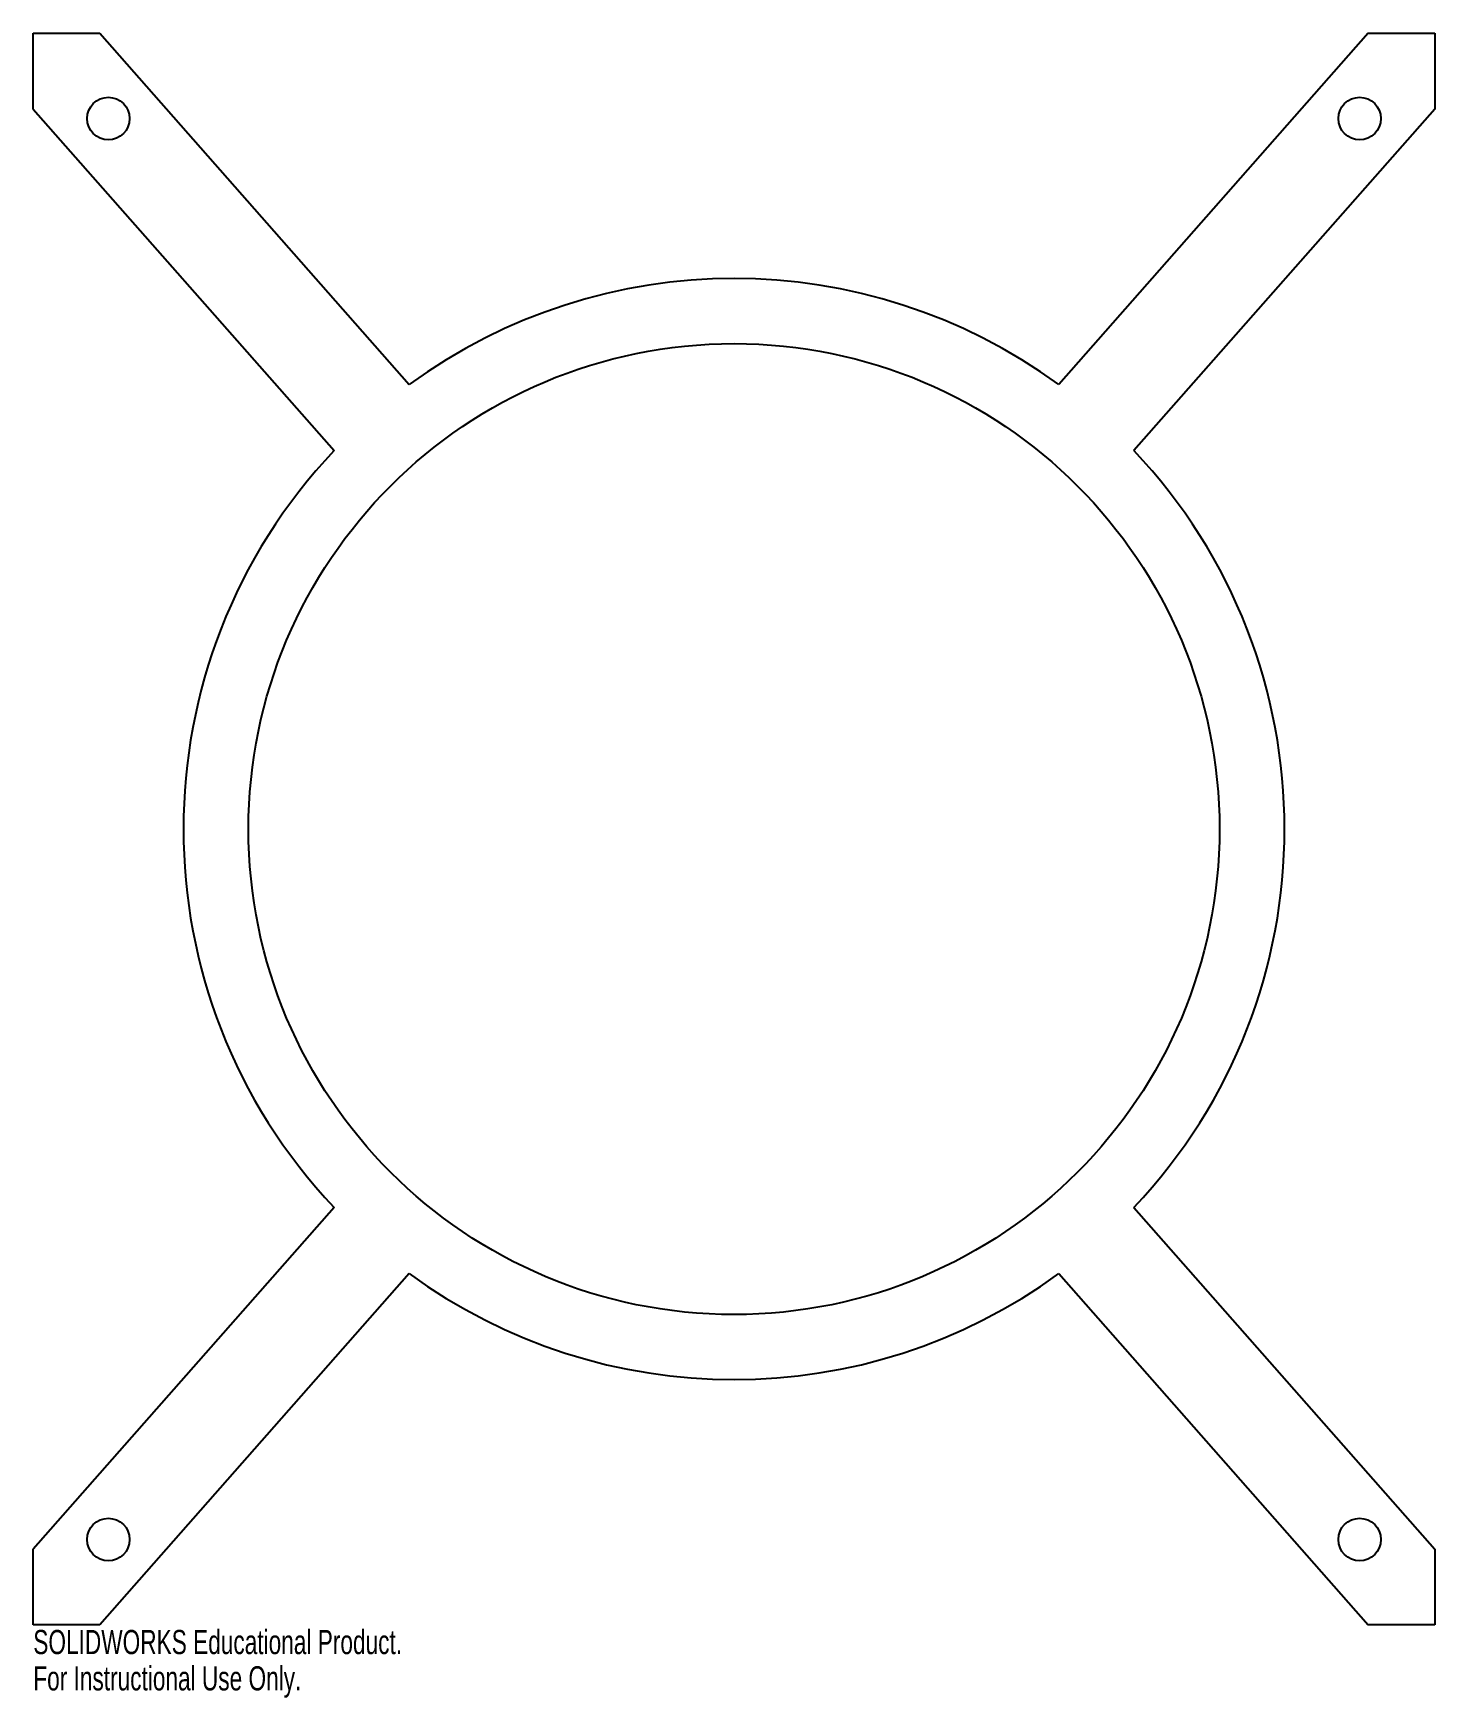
# Model space of a CAD drawing. Header units: millimetres. Extents: x -140 to 140, y -174 to 159.
import ezdxf

# ---------------------------------------------------------------- set-up
doc = ezdxf.new("R2010")
doc.units = ezdxf.units.MM
doc.styles.add('SLDTEXTSTYLE0', font='TXT', dxfattribs={"width": 0.7})

msp = doc.modelspace()

# ---------------------------------------------------------------- linework, layer by layer
at = {"color": 7, "linetype": 'Continuous', "lineweight": 25}
for p, q in [((-140, 159), (-126.68, 159)), ((-140, 143.87), (-140, 159)), ((-126.68, 159), (-64.89, 88.82)), ((126.68, 159), (64.89, 88.82)), ((126.68, 159), (140, 159)), ((140, 159), (140, 143.87)), ((-140, 143.87), (-79.9, 75.61)), ((140, 143.87), (79.9, 75.61)), ((-79.9, -75.61), (-140, -143.87)), ((79.9, -75.61), (140, -143.87)), ((-64.89, -88.82), (-126.68, -159)), ((64.89, -88.82), (126.68, -159)), ((-140, -159), (-140, -143.87)), ((140, -143.87), (140, -159)), ((-126.68, -159), (-140, -159)), ((140, -159), (126.68, -159))]:
    msp.add_line(p, q, dxfattribs=at)
for centre, radius in [((-125, 141.96), 4.25), ((125, 141.96), 4.25), ((0, 0), 97), ((-125, -141.96), 4.25), ((125, -141.96), 4.25)]:
    msp.add_circle(centre, radius, dxfattribs=at)
for start, end in [(53.8519, 126.1481), (136.5799, 223.4201), (316.5799, 43.4201), (233.8519, 306.1481)]:
    msp.add_arc((0, 0), 110, start, end, dxfattribs=at)

# ---------------------------------------------------------------- texts
at = {"color": 7, "linetype": 'Continuous', "char_height": 4.8336, "attachment_point": 1, "style": 'SLDTEXTSTYLE0'}
for s, insert in [('SOLIDWORKS Educational Product.', (-140, -160.02)), ('For Instructional Use Only.', (-140, -167.27))]:
    msp.add_mtext(s, dxfattribs=dict(at, insert=insert))

doc.saveas('drawing.dxf')
